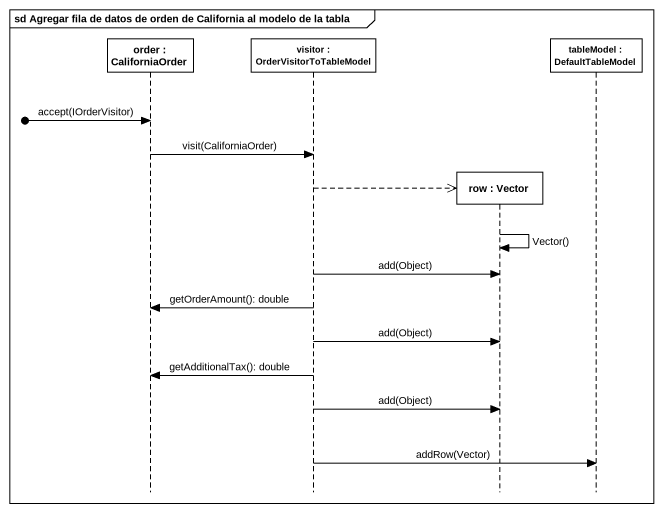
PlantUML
@startuml
mainframe sd Agregar fila de datos de orden de California al modelo de la tabla
hide footbox
participant "order : CaliforniaOrder" as order
participant "visitor : OrderVisitorToTableModel" as visitor
participant "row : Vector" as row
participant "tableModel : DefaultTableModel" as tableModel

[o-> order : accept(IOrderVisitor)
order -> visitor : visit(CaliforniaOrder)
visitor -->> row **
row -> row : Vector()
visitor -> row : add(Object)
visitor -> order : getOrderAmount(): double
visitor -> row : add(Object)
visitor -> order : getAdditionalTax(): double
visitor -> row : add(Object)
visitor -> tableModel : addRow(Vector)
@enduml
